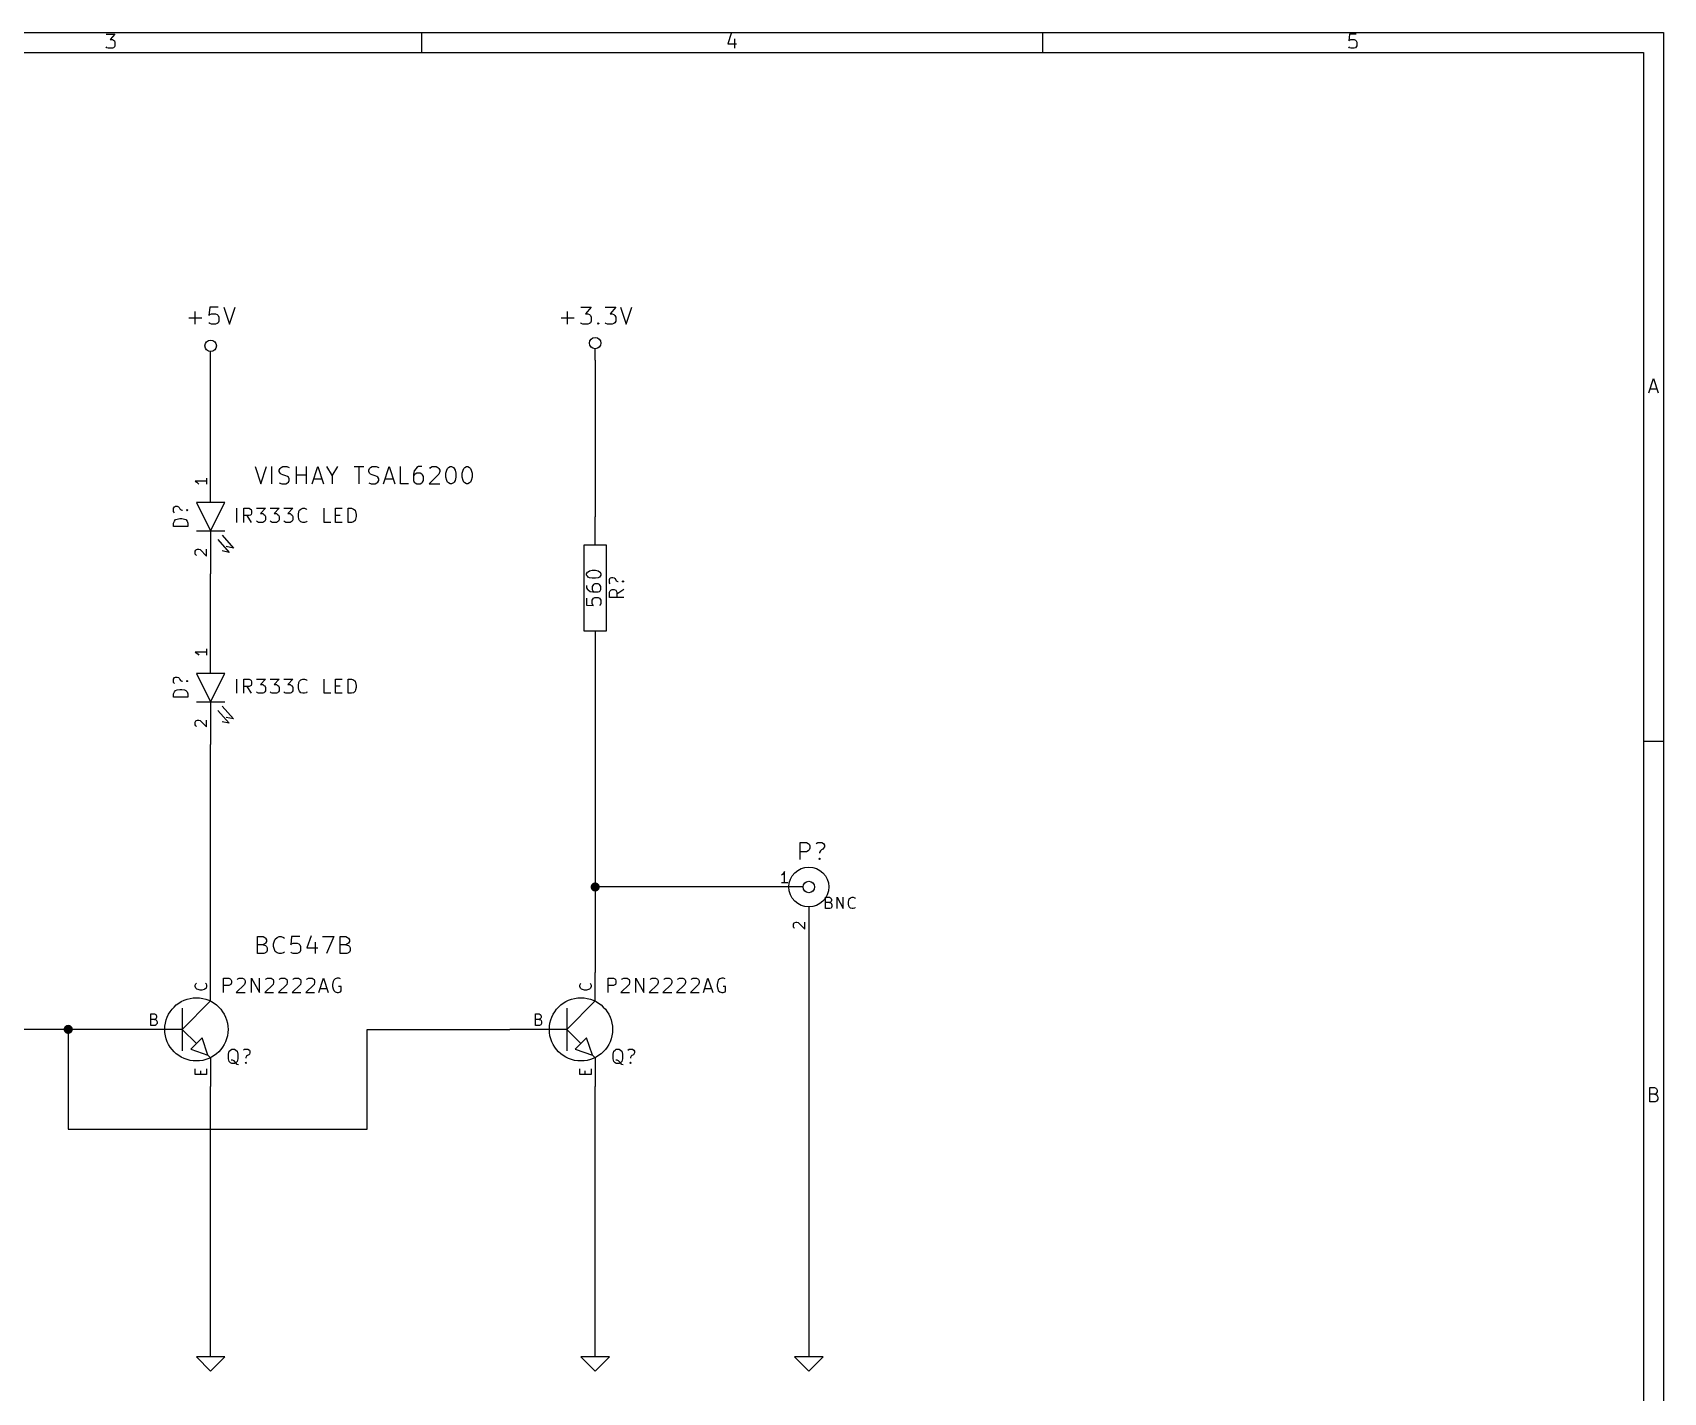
# Model space of a CAD drawing. Extents: x 4000 to 113000, y 4000 to 78670.
# Drawn here: x 55750 to 113000, y 30923 to 78670 of the extents above; entities that cross this region are included whole.
import ezdxf

# ---------------------------------------------------------------- set-up
doc = ezdxf.new("R2010")
doc.units = 0
for name, color, linetype in [('BLACK', 1, 'CONTINUOUS'), ('CYAN', 4, 'CONTINUOUS'), ('GREEN', 3, 'CONTINUOUS'), ('LIGHTBLUE', 10, 'CONTINUOUS'), ('RED', 5, 'CONTINUOUS')]:
    doc.layers.add(name, color=color, linetype=linetype)

msp = doc.modelspace()

# ---------------------------------------------------------------- linework, layer by layer
at = {"layer": 'BLACK'}
for p, q in [((4000, 78670), (113000, 78670)), ((58330, 78620), (58640, 78620)), ((58640, 78620), (58470, 78430)), ((69400, 78670), (69400, 77970)), ((80270, 78640), (80160, 78280)), ((80390, 78450), (80390, 78120)), ((91200, 78670), (91200, 77970)), ((101980, 78620), (101960, 78380)), ((102220, 78620), (101980, 78620)), ((113000, 78670), (113000, 4000)), ((4700, 77970), (112300, 77970)), ((58360, 78140), (58330, 78170)), ((58400, 78120), (58360, 78140)), ((58550, 78120), (58400, 78120)), ((58470, 78430), (58550, 78430)), ((58550, 78430), (58590, 78400)), ((58590, 78140), (58550, 78120)), ((58590, 78400), (58620, 78380)), ((58620, 78170), (58590, 78140)), ((58620, 78380), (58640, 78330)), ((58640, 78210), (58620, 78170)), ((58640, 78330), (58640, 78210)), ((80160, 78280), (80460, 78280)), ((101960, 78380), (101980, 78400)), ((101980, 78140), (101960, 78170)), ((101980, 78400), (102030, 78430)), ((102030, 78120), (101980, 78140)), ((102030, 78430), (102150, 78430)), ((102150, 78120), (102030, 78120)), ((102150, 78430), (102190, 78400)), ((102190, 78140), (102150, 78120)), ((102190, 78400), (102220, 78380)), ((102220, 78170), (102190, 78140)), ((102220, 78380), (102240, 78330)), ((102240, 78210), (102220, 78170)), ((102240, 78330), (102240, 78210)), ((112300, 77970), (112300, 4700)), ((112490, 66020), (112650, 66520)), ((112650, 66520), (112820, 66020)), ((112540, 66160), (112770, 66160)), ((113000, 53780), (112300, 53780)), ((112520, 41130), (112520, 41630)), ((112520, 41630), (112690, 41630)), ((112690, 41390), (112520, 41390)), ((112690, 41630), (112730, 41600)), ((112730, 41410), (112690, 41390)), ((112690, 41390), (112760, 41370)), ((112730, 41600), (112760, 41580)), ((112760, 41440), (112730, 41410)), ((112760, 41580), (112780, 41530)), ((112780, 41480), (112760, 41440)), ((112760, 41370), (112780, 41340)), ((112780, 41530), (112780, 41480)), ((112780, 41340), (112800, 41290)), ((112800, 41220), (112780, 41180)), ((112800, 41290), (112800, 41220)), ((112710, 41130), (112520, 41130)), ((112760, 41150), (112710, 41130)), ((112780, 41180), (112760, 41150))]:
    msp.add_line(p, q, dxfattribs=at)
at = {"layer": 'CYAN'}
for p, q in [((61460, 68430), (61460, 68880)), ((61970, 69030), (61940, 68740)), ((61940, 68740), (61970, 68770)), ((62260, 69030), (61970, 69030)), ((61970, 68770), (62030, 68800)), ((62030, 68800), (62170, 68800)), ((62170, 68800), (62230, 68770)), ((62230, 68770), (62260, 68740)), ((62260, 68740), (62290, 68680)), ((62460, 69030), (62660, 68430)), ((62660, 68430), (62860, 69030)), ((74530, 68430), (74530, 68880)), ((74990, 69030), (75360, 69030)), ((75360, 69030), (75160, 68800)), ((75160, 68800), (75240, 68800)), ((75240, 68800), (75300, 68770)), ((75300, 68770), (75330, 68740)), ((75330, 68740), (75360, 68680)), ((75850, 69030), (76220, 69030)), ((76220, 69030), (76020, 68800)), ((76020, 68800), (76100, 68800)), ((76100, 68800), (76160, 68770)), ((76160, 68770), (76190, 68740)), ((76190, 68740), (76220, 68680)), ((76390, 69030), (76590, 68430)), ((76590, 68430), (76790, 69030)), ((61230, 68660), (61690, 68660)), ((61970, 68460), (61940, 68480)), ((62030, 68430), (61970, 68460)), ((62170, 68430), (62030, 68430)), ((62230, 68460), (62170, 68430)), ((62260, 68480), (62230, 68460)), ((62290, 68540), (62260, 68480)), ((62290, 68680), (62290, 68540)), ((74300, 68660), (74760, 68660)), ((75010, 68460), (74990, 68480)), ((75070, 68430), (75010, 68460)), ((75240, 68430), (75070, 68430)), ((75300, 68460), (75240, 68430)), ((75330, 68480), (75300, 68460)), ((75360, 68540), (75330, 68480)), ((75360, 68680), (75360, 68540)), ((75580, 68460), (75610, 68480)), ((75610, 68430), (75580, 68460)), ((75610, 68480), (75640, 68460)), ((75610, 68480), (75610, 68430)), ((75640, 68460), (75610, 68430)), ((75870, 68460), (75850, 68480)), ((75930, 68430), (75870, 68460)), ((76100, 68430), (75930, 68430)), ((76160, 68460), (76100, 68430)), ((76190, 68480), (76160, 68460)), ((76220, 68540), (76190, 68480)), ((76220, 68680), (76220, 68540)), ((60700, 61970), (60730, 62020)), ((60700, 61850), (60700, 61970)), ((60730, 61810), (60700, 61850)), ((60730, 62020), (60770, 62040)), ((60770, 62040), (60820, 62040)), ((60820, 62040), (60870, 62020)), ((60870, 62020), (60890, 62000)), ((60890, 62000), (60920, 61950)), ((60920, 61950), (60940, 61920)), ((60940, 61920), (60990, 61900)), ((60990, 61900), (61010, 61900)), ((61150, 61900), (61180, 61920)), ((61180, 61880), (61150, 61900)), ((61150, 61900), (61200, 61900)), ((61180, 61920), (61200, 61900)), ((61200, 61900), (61180, 61880)), ((62920, 61470), (62920, 61970)), ((63160, 61470), (63160, 61970)), ((63160, 61970), (63350, 61970)), ((63350, 61970), (63400, 61940)), ((63400, 61940), (63420, 61920)), ((63420, 61920), (63440, 61870)), ((63440, 61870), (63440, 61800)), ((63610, 61970), (63920, 61970)), ((63920, 61970), (63750, 61780)), ((64090, 61970), (64400, 61970)), ((64400, 61970), (64230, 61780)), ((64570, 61970), (64880, 61970)), ((64880, 61970), (64710, 61780)), ((65080, 61750), (65100, 61850)), ((65100, 61850), (65120, 61900)), ((65120, 61900), (65170, 61940)), ((65170, 61940), (65240, 61970)), ((65240, 61970), (65290, 61970)), ((65290, 61970), (65360, 61940)), ((65360, 61940), (65380, 61920)), ((65980, 61470), (65980, 61970)), ((66380, 61470), (66380, 61970)), ((66380, 61970), (66620, 61970)), ((66830, 61470), (66830, 61970)), ((66830, 61970), (66950, 61970)), ((66950, 61970), (67020, 61940)), ((67020, 61940), (67070, 61900)), ((67070, 61900), (67090, 61850)), ((67090, 61850), (67110, 61750)), ((60700, 61450), (60730, 61520)), ((60700, 61330), (60700, 61450)), ((61200, 61330), (60700, 61330)), ((60730, 61520), (60770, 61570)), ((60770, 61570), (60820, 61590)), ((60820, 61590), (60920, 61610)), ((60920, 61610), (60990, 61610)), ((60990, 61610), (61080, 61590)), ((61080, 61590), (61130, 61570)), ((61130, 61570), (61180, 61520)), ((61180, 61520), (61200, 61450)), ((61200, 61450), (61200, 61330)), ((63350, 61710), (63160, 61710)), ((63440, 61470), (63280, 61710)), ((63400, 61730), (63350, 61710)), ((63420, 61750), (63400, 61730)), ((63440, 61800), (63420, 61750)), ((63640, 61490), (63610, 61520)), ((63680, 61470), (63640, 61490)), ((63830, 61470), (63680, 61470)), ((63750, 61780), (63830, 61780)), ((63830, 61780), (63870, 61750)), ((63870, 61490), (63830, 61470)), ((63870, 61750), (63900, 61730)), ((63900, 61520), (63870, 61490)), ((63900, 61730), (63920, 61680)), ((63920, 61560), (63900, 61520)), ((63920, 61680), (63920, 61560)), ((64120, 61490), (64090, 61520)), ((64160, 61470), (64120, 61490)), ((64310, 61470), (64160, 61470)), ((64230, 61780), (64310, 61780)), ((64310, 61780), (64350, 61750)), ((64350, 61490), (64310, 61470)), ((64350, 61750), (64380, 61730)), ((64380, 61520), (64350, 61490)), ((64380, 61730), (64400, 61680)), ((64400, 61560), (64380, 61520)), ((64400, 61680), (64400, 61560)), ((64600, 61490), (64570, 61520)), ((64640, 61470), (64600, 61490)), ((64790, 61470), (64640, 61470)), ((64710, 61780), (64790, 61780)), ((64790, 61780), (64830, 61750)), ((64830, 61490), (64790, 61470)), ((64830, 61750), (64860, 61730)), ((64860, 61520), (64830, 61490)), ((64860, 61730), (64880, 61680)), ((64880, 61560), (64860, 61520)), ((64880, 61680), (64880, 61560)), ((65080, 61680), (65080, 61750)), ((65100, 61590), (65080, 61680)), ((65120, 61540), (65100, 61590)), ((65170, 61490), (65120, 61540)), ((65240, 61470), (65170, 61490)), ((65290, 61470), (65240, 61470)), ((65360, 61490), (65290, 61470)), ((65380, 61520), (65360, 61490)), ((66220, 61470), (65980, 61470)), ((66380, 61730), (66550, 61730)), ((66620, 61470), (66380, 61470)), ((66950, 61470), (66830, 61470)), ((67020, 61490), (66950, 61470)), ((67070, 61540), (67020, 61490)), ((67090, 61590), (67070, 61540)), ((67110, 61680), (67090, 61590)), ((67110, 61750), (67110, 61680)), ((75200, 59670), (75230, 59720)), ((75200, 59620), (75200, 59670)), ((75230, 59580), (75200, 59620)), ((75230, 59720), (75250, 59740)), ((75250, 59550), (75230, 59580)), ((75250, 59740), (75300, 59770)), ((75300, 59530), (75250, 59550)), ((75300, 59770), (75390, 59790)), ((75390, 59790), (75510, 59790)), ((75510, 59790), (75610, 59770)), ((75610, 59770), (75650, 59740)), ((75650, 59550), (75610, 59530)), ((75650, 59740), (75680, 59720)), ((75680, 59580), (75650, 59550)), ((75680, 59720), (75700, 59670)), ((75700, 59620), (75680, 59580)), ((75700, 59670), (75700, 59620)), ((76030, 59520), (76070, 59540)), ((76070, 59540), (76120, 59540)), ((76120, 59540), (76170, 59520)), ((75200, 59260), (75200, 59170)), ((75200, 59170), (75230, 59120)), ((75230, 59120), (75250, 59100)), ((75250, 59100), (75320, 59050)), ((75390, 59510), (75300, 59530)), ((75320, 59050), (75420, 59030)), ((75510, 59510), (75390, 59510)), ((75420, 59260), (75390, 59220)), ((75390, 59220), (75390, 59120)), ((75390, 59120), (75420, 59070)), ((75440, 59290), (75420, 59260)), ((75420, 59070), (75440, 59050)), ((75420, 59030), (75610, 59030)), ((75490, 59310), (75440, 59290)), ((75440, 59050), (75490, 59030)), ((75610, 59310), (75490, 59310)), ((75610, 59530), (75510, 59510)), ((75650, 59290), (75610, 59310)), ((75610, 59030), (75650, 59050)), ((75680, 59260), (75650, 59290)), ((75650, 59050), (75680, 59070)), ((75700, 59220), (75680, 59260)), ((75680, 59070), (75700, 59120)), ((75700, 59120), (75700, 59220)), ((76000, 59470), (76030, 59520)), ((76000, 59350), (76000, 59470)), ((76030, 59310), (76000, 59350)), ((76000, 59020), (76030, 59070)), ((76000, 58830), (76000, 59020)), ((76030, 59070), (76050, 59090)), ((76050, 59090), (76100, 59110)), ((76100, 59110), (76170, 59110)), ((76170, 59520), (76190, 59500)), ((76170, 59110), (76220, 59090)), ((76190, 59500), (76220, 59450)), ((76220, 59450), (76240, 59420)), ((76220, 59090), (76240, 59070)), ((76240, 59420), (76290, 59400)), ((76240, 59070), (76260, 59020)), ((76500, 59110), (76260, 58950)), ((76260, 59020), (76260, 58830)), ((76290, 59400), (76310, 59400)), ((76450, 59400), (76480, 59420)), ((76480, 59380), (76450, 59400)), ((76450, 59400), (76500, 59400)), ((76480, 59420), (76500, 59400)), ((76500, 59400), (76480, 59380)), ((75200, 58810), (75200, 58570)), ((75200, 58570), (75440, 58550)), ((75390, 58740), (75420, 58780)), ((75390, 58620), (75390, 58740)), ((75420, 58570), (75390, 58620)), ((75420, 58780), (75440, 58810)), ((75440, 58550), (75420, 58570)), ((75440, 58810), (75490, 58830)), ((75490, 58830), (75610, 58830)), ((75610, 58830), (75650, 58810)), ((75650, 58810), (75680, 58780)), ((75680, 58570), (75650, 58550)), ((75680, 58780), (75700, 58740)), ((75700, 58620), (75680, 58570)), ((75700, 58740), (75700, 58620)), ((76500, 58830), (76000, 58830)), ((60700, 55970), (60730, 56020)), ((60700, 55850), (60700, 55970)), ((60730, 55810), (60700, 55850)), ((60730, 56020), (60770, 56040)), ((60730, 55520), (60770, 55570)), ((60770, 56040), (60820, 56040)), ((60770, 55570), (60820, 55590)), ((60820, 56040), (60870, 56020)), ((60820, 55590), (60920, 55610)), ((60870, 56020), (60890, 56000)), ((60890, 56000), (60920, 55950)), ((60920, 55950), (60940, 55920)), ((60920, 55610), (60990, 55610)), ((60940, 55920), (60990, 55900)), ((60990, 55900), (61010, 55900)), ((60990, 55610), (61080, 55590)), ((61080, 55590), (61130, 55570)), ((61130, 55570), (61180, 55520)), ((61150, 55900), (61180, 55920)), ((61180, 55880), (61150, 55900)), ((61150, 55900), (61200, 55900)), ((61180, 55920), (61200, 55900)), ((61200, 55900), (61180, 55880)), ((62920, 55470), (62920, 55970)), ((63160, 55470), (63160, 55970)), ((63160, 55970), (63350, 55970)), ((63350, 55710), (63160, 55710)), ((63440, 55470), (63280, 55710)), ((63350, 55970), (63400, 55940)), ((63400, 55730), (63350, 55710)), ((63400, 55940), (63420, 55920)), ((63420, 55750), (63400, 55730)), ((63420, 55920), (63440, 55870)), ((63440, 55800), (63420, 55750)), ((63440, 55870), (63440, 55800)), ((63610, 55970), (63920, 55970)), ((63920, 55970), (63750, 55780)), ((63750, 55780), (63830, 55780)), ((63830, 55780), (63870, 55750)), ((63870, 55750), (63900, 55730)), ((63900, 55730), (63920, 55680)), ((63920, 55560), (63900, 55520)), ((63920, 55680), (63920, 55560)), ((64090, 55970), (64400, 55970)), ((64400, 55970), (64230, 55780)), ((64230, 55780), (64310, 55780)), ((64310, 55780), (64350, 55750)), ((64350, 55750), (64380, 55730)), ((64380, 55730), (64400, 55680)), ((64400, 55560), (64380, 55520)), ((64400, 55680), (64400, 55560)), ((64570, 55970), (64880, 55970)), ((64880, 55970), (64710, 55780)), ((64710, 55780), (64790, 55780)), ((64790, 55780), (64830, 55750)), ((64830, 55750), (64860, 55730)), ((64860, 55730), (64880, 55680)), ((64880, 55560), (64860, 55520)), ((64880, 55680), (64880, 55560)), ((65080, 55750), (65100, 55850)), ((65080, 55680), (65080, 55750)), ((65100, 55590), (65080, 55680)), ((65100, 55850), (65120, 55900)), ((65120, 55540), (65100, 55590)), ((65120, 55900), (65170, 55940)), ((65170, 55490), (65120, 55540)), ((65170, 55940), (65240, 55970)), ((65240, 55970), (65290, 55970)), ((65290, 55970), (65360, 55940)), ((65360, 55940), (65380, 55920)), ((65980, 55470), (65980, 55970)), ((66380, 55470), (66380, 55970)), ((66380, 55970), (66620, 55970)), ((66380, 55730), (66550, 55730)), ((66830, 55470), (66830, 55970)), ((66830, 55970), (66950, 55970)), ((66950, 55970), (67020, 55940)), ((67020, 55940), (67070, 55900)), ((67070, 55540), (67020, 55490)), ((67070, 55900), (67090, 55850)), ((67090, 55590), (67070, 55540)), ((67090, 55850), (67110, 55750)), ((67110, 55680), (67090, 55590)), ((67110, 55750), (67110, 55680)), ((60700, 55450), (60730, 55520)), ((60700, 55330), (60700, 55450)), ((61200, 55330), (60700, 55330)), ((61180, 55520), (61200, 55450)), ((61200, 55450), (61200, 55330)), ((63640, 55490), (63610, 55520)), ((63680, 55470), (63640, 55490)), ((63830, 55470), (63680, 55470)), ((63870, 55490), (63830, 55470)), ((63900, 55520), (63870, 55490)), ((64120, 55490), (64090, 55520)), ((64160, 55470), (64120, 55490)), ((64310, 55470), (64160, 55470)), ((64350, 55490), (64310, 55470)), ((64380, 55520), (64350, 55490)), ((64600, 55490), (64570, 55520)), ((64640, 55470), (64600, 55490)), ((64790, 55470), (64640, 55470)), ((64830, 55490), (64790, 55470)), ((64860, 55520), (64830, 55490)), ((65240, 55470), (65170, 55490)), ((65290, 55470), (65240, 55470)), ((65360, 55490), (65290, 55470)), ((65380, 55520), (65360, 55490)), ((66220, 55470), (65980, 55470)), ((66620, 55470), (66380, 55470)), ((66950, 55470), (66830, 55470)), ((67020, 55490), (66950, 55470)), ((82690, 49630), (82690, 50230)), ((82690, 50230), (82920, 50230)), ((82920, 49910), (82690, 49910)), ((82920, 50230), (82980, 50200)), ((82980, 49940), (82920, 49910)), ((82980, 50200), (83010, 50170)), ((83010, 49970), (82980, 49940)), ((83010, 50170), (83040, 50110)), ((83040, 50030), (83010, 49970)), ((83040, 50110), (83040, 50030)), ((83260, 50200), (83320, 50230)), ((83320, 50230), (83460, 50230)), ((83410, 49940), (83380, 49880)), ((83380, 49880), (83380, 49860)), ((83440, 49970), (83410, 49940)), ((83490, 50000), (83440, 49970)), ((83460, 50230), (83520, 50200)), ((83520, 50030), (83490, 50000)), ((83520, 50200), (83550, 50140)), ((83550, 50080), (83520, 50030)), ((83550, 50140), (83550, 50080)), ((83350, 49660), (83380, 49680)), ((83380, 49630), (83350, 49660)), ((83380, 49680), (83410, 49660)), ((83380, 49680), (83380, 49630)), ((83410, 49660), (83380, 49630)), ((83590, 47910), (83590, 48310)), ((83590, 48310), (83720, 48310)), ((83720, 48120), (83590, 48120)), ((83720, 48310), (83760, 48290)), ((83760, 48140), (83720, 48120)), ((83720, 48120), (83780, 48100)), ((83760, 48290), (83780, 48270)), ((83780, 48160), (83760, 48140)), ((83780, 48270), (83790, 48230)), ((83790, 48190), (83780, 48160)), ((83780, 48100), (83790, 48080)), ((83790, 48230), (83790, 48190)), ((83990, 47910), (83990, 48310)), ((83990, 48310), (84210, 47910)), ((84210, 47910), (84210, 48310)), ((84390, 48140), (84410, 48210)), ((84390, 48080), (84390, 48140)), ((84410, 48210), (84420, 48250)), ((84420, 48250), (84460, 48290)), ((84460, 48290), (84520, 48310)), ((84520, 48310), (84560, 48310)), ((84560, 48310), (84610, 48290)), ((84610, 48290), (84630, 48270)), ((83740, 47910), (83590, 47910)), ((83780, 47930), (83740, 47910)), ((83790, 47950), (83780, 47930)), ((83790, 48080), (83810, 48040)), ((83810, 47980), (83790, 47950)), ((83810, 48040), (83810, 47980)), ((84410, 48000), (84390, 48080)), ((84420, 47970), (84410, 48000)), ((84460, 47930), (84420, 47970)), ((84520, 47910), (84460, 47930)), ((84560, 47910), (84520, 47910)), ((84610, 47930), (84560, 47910)), ((84630, 47950), (84610, 47930)), ((62450, 44970), (62450, 45470)), ((62450, 45470), (62640, 45470)), ((62640, 45470), (62690, 45440)), ((62690, 45230), (62640, 45210)), ((62690, 45440), (62710, 45420)), ((62710, 45250), (62690, 45230)), ((62710, 45420), (62730, 45370)), ((62730, 45300), (62710, 45250)), ((62730, 45370), (62730, 45300)), ((63190, 45250), (62900, 44970)), ((62930, 45420), (62950, 45440)), ((62950, 45440), (63000, 45470)), ((63000, 45470), (63120, 45470)), ((63120, 45470), (63160, 45440)), ((63160, 45440), (63190, 45420)), ((63190, 45420), (63210, 45370)), ((63210, 45320), (63190, 45250)), ((63210, 45370), (63210, 45320)), ((63430, 44970), (63430, 45470)), ((63430, 45470), (63710, 44970)), ((63710, 44970), (63710, 45470)), ((64190, 45250), (63900, 44970)), ((63930, 45420), (63950, 45440)), ((63950, 45440), (64000, 45470)), ((64000, 45470), (64120, 45470)), ((64120, 45470), (64160, 45440)), ((64160, 45440), (64190, 45420)), ((64190, 45420), (64210, 45370)), ((64210, 45320), (64190, 45250)), ((64210, 45370), (64210, 45320)), ((64670, 45250), (64380, 44970)), ((64410, 45420), (64430, 45440)), ((64430, 45440), (64480, 45470)), ((64480, 45470), (64600, 45470)), ((64600, 45470), (64640, 45440)), ((64640, 45440), (64670, 45420)), ((64670, 45420), (64690, 45370)), ((64690, 45320), (64670, 45250)), ((64690, 45370), (64690, 45320)), ((65150, 45250), (64860, 44970)), ((64890, 45420), (64910, 45440)), ((64910, 45440), (64960, 45470)), ((64960, 45470), (65080, 45470)), ((65080, 45470), (65120, 45440)), ((65120, 45440), (65150, 45420)), ((65150, 45420), (65170, 45370)), ((65170, 45320), (65150, 45250)), ((65170, 45370), (65170, 45320)), ((65630, 45250), (65340, 44970)), ((65370, 45420), (65390, 45440)), ((65390, 45440), (65440, 45470)), ((65440, 45470), (65560, 45470)), ((65560, 45470), (65600, 45440)), ((65600, 45440), (65630, 45420)), ((65630, 45420), (65650, 45370)), ((65650, 45320), (65630, 45250)), ((65650, 45370), (65650, 45320)), ((65800, 44970), (65960, 45470)), ((65960, 45470), (66130, 44970)), ((66300, 45350), (66280, 45250)), ((66280, 45250), (66280, 45180)), ((66320, 45400), (66300, 45350)), ((66370, 45440), (66320, 45400)), ((66440, 45470), (66370, 45440)), ((66510, 45470), (66440, 45470)), ((66560, 45440), (66510, 45470)), ((75950, 44970), (75950, 45470)), ((75950, 45470), (76140, 45470)), ((76140, 45470), (76190, 45440)), ((76190, 45230), (76140, 45210)), ((76190, 45440), (76210, 45420)), ((76210, 45250), (76190, 45230)), ((76210, 45420), (76230, 45370)), ((76230, 45300), (76210, 45250)), ((76230, 45370), (76230, 45300)), ((76690, 45250), (76400, 44970)), ((76430, 45420), (76450, 45440)), ((76450, 45440), (76500, 45470)), ((76500, 45470), (76620, 45470)), ((76620, 45470), (76660, 45440)), ((76660, 45440), (76690, 45420)), ((76690, 45420), (76710, 45370)), ((76710, 45320), (76690, 45250)), ((76710, 45370), (76710, 45320)), ((76930, 44970), (76930, 45470)), ((76930, 45470), (77210, 44970)), ((77210, 44970), (77210, 45470)), ((77690, 45250), (77400, 44970)), ((77430, 45420), (77450, 45440)), ((77450, 45440), (77500, 45470)), ((77500, 45470), (77620, 45470)), ((77620, 45470), (77660, 45440)), ((77660, 45440), (77690, 45420)), ((77690, 45420), (77710, 45370)), ((77710, 45320), (77690, 45250)), ((77710, 45370), (77710, 45320)), ((78170, 45250), (77880, 44970)), ((77910, 45420), (77930, 45440)), ((77930, 45440), (77980, 45470)), ((77980, 45470), (78100, 45470)), ((78100, 45470), (78140, 45440)), ((78140, 45440), (78170, 45420)), ((78170, 45420), (78190, 45370)), ((78190, 45320), (78170, 45250)), ((78190, 45370), (78190, 45320)), ((78650, 45250), (78360, 44970)), ((78390, 45420), (78410, 45440)), ((78410, 45440), (78460, 45470)), ((78460, 45470), (78580, 45470)), ((78580, 45470), (78620, 45440)), ((78620, 45440), (78650, 45420)), ((78650, 45420), (78670, 45370)), ((78670, 45320), (78650, 45250)), ((78670, 45370), (78670, 45320)), ((79130, 45250), (78840, 44970)), ((78870, 45420), (78890, 45440)), ((78890, 45440), (78940, 45470)), ((78940, 45470), (79060, 45470)), ((79060, 45470), (79100, 45440)), ((79100, 45440), (79130, 45420)), ((79130, 45420), (79150, 45370)), ((79150, 45320), (79130, 45250)), ((79150, 45370), (79150, 45320)), ((79300, 44970), (79460, 45470)), ((79460, 45470), (79630, 44970)), ((79800, 45350), (79780, 45250)), ((79780, 45250), (79780, 45180)), ((79820, 45400), (79800, 45350)), ((79870, 45440), (79820, 45400)), ((79940, 45470), (79870, 45440)), ((80010, 45470), (79940, 45470)), ((80060, 45440), (80010, 45470)), ((62640, 45210), (62450, 45210)), ((62900, 44970), (63210, 44970)), ((63900, 44970), (64210, 44970)), ((64380, 44970), (64690, 44970)), ((64860, 44970), (65170, 44970)), ((65340, 44970), (65650, 44970)), ((65850, 45110), (66080, 45110)), ((66280, 45180), (66300, 45090)), ((66300, 45090), (66320, 45040)), ((66320, 45040), (66370, 44990)), ((66370, 44990), (66440, 44970)), ((66440, 44970), (66490, 44970)), ((66580, 45180), (66490, 45180)), ((66490, 44970), (66560, 44990)), ((66560, 44990), (66580, 45020)), ((66580, 45020), (66580, 45180)), ((76140, 45210), (75950, 45210)), ((76400, 44970), (76710, 44970)), ((77400, 44970), (77710, 44970)), ((77880, 44970), (78190, 44970)), ((78360, 44970), (78670, 44970)), ((78840, 44970), (79150, 44970)), ((79350, 45110), (79580, 45110)), ((79780, 45180), (79800, 45090)), ((79800, 45090), (79820, 45040)), ((79820, 45040), (79870, 44990)), ((79870, 44990), (79940, 44970)), ((79940, 44970), (79990, 44970)), ((80080, 45180), (79990, 45180)), ((79990, 44970), (80060, 44990)), ((80060, 44990), (80080, 45020)), ((80080, 45020), (80080, 45180)), ((62650, 42900), (62700, 42940)), ((62700, 42940), (62740, 42970)), ((62740, 42970), (62840, 42970)), ((62840, 42970), (62890, 42940)), ((62890, 42940), (62930, 42900)), ((63150, 42940), (63190, 42970)), ((63190, 42970), (63310, 42970)), ((63310, 42970), (63360, 42940)), ((63360, 42940), (63380, 42900)), ((76150, 42900), (76200, 42940)), ((76200, 42940), (76240, 42970)), ((76240, 42970), (76340, 42970)), ((76340, 42970), (76390, 42940)), ((76390, 42940), (76430, 42900)), ((76650, 42940), (76690, 42970)), ((76690, 42970), (76810, 42970)), ((76810, 42970), (76860, 42940)), ((76860, 42940), (76880, 42900)), ((62630, 42800), (62650, 42900)), ((62630, 42630), (62630, 42800)), ((62650, 42540), (62630, 42630)), ((62700, 42490), (62650, 42540)), ((62740, 42470), (62700, 42490)), ((62770, 42590), (62720, 42590)), ((62840, 42470), (62740, 42470)), ((62820, 42560), (62770, 42590)), ((62890, 42490), (62820, 42560)), ((62890, 42490), (62840, 42470)), ((62930, 42540), (62890, 42490)), ((62930, 42440), (62890, 42490)), ((62930, 42900), (62960, 42800)), ((62960, 42630), (62930, 42540)), ((62980, 42420), (62930, 42440)), ((62960, 42800), (62960, 42630)), ((63220, 42490), (63240, 42520)), ((63240, 42470), (63220, 42490)), ((63260, 42730), (63240, 42680)), ((63240, 42680), (63240, 42660)), ((63240, 42520), (63260, 42490)), ((63240, 42520), (63240, 42470)), ((63260, 42490), (63240, 42470)), ((63290, 42750), (63260, 42730)), ((63340, 42780), (63290, 42750)), ((63360, 42800), (63340, 42780)), ((63380, 42850), (63360, 42800)), ((63380, 42900), (63380, 42850)), ((76130, 42800), (76150, 42900)), ((76130, 42630), (76130, 42800)), ((76150, 42540), (76130, 42630)), ((76200, 42490), (76150, 42540)), ((76240, 42470), (76200, 42490)), ((76270, 42590), (76220, 42590)), ((76340, 42470), (76240, 42470)), ((76320, 42560), (76270, 42590)), ((76390, 42490), (76320, 42560)), ((76390, 42490), (76340, 42470)), ((76430, 42540), (76390, 42490)), ((76430, 42440), (76390, 42490)), ((76430, 42900), (76460, 42800)), ((76460, 42630), (76430, 42540)), ((76480, 42420), (76430, 42440)), ((76460, 42800), (76460, 42630)), ((76720, 42490), (76740, 42520)), ((76740, 42470), (76720, 42490)), ((76760, 42730), (76740, 42680)), ((76740, 42680), (76740, 42660)), ((76740, 42520), (76760, 42490)), ((76740, 42520), (76740, 42470)), ((76760, 42490), (76740, 42470)), ((76790, 42750), (76760, 42730)), ((76840, 42780), (76790, 42750)), ((76860, 42800), (76840, 42780)), ((76880, 42850), (76860, 42800)), ((76880, 42900), (76880, 42850))]:
    msp.add_line(p, q, dxfattribs=at)
at = {"layer": 'GREEN'}
for p, q in [((62000, 63670), (62000, 67170)), ((75500, 67170), (75500, 61670)), ((62000, 57670), (62000, 59670)), ((75500, 56670), (75500, 45670)), ((62000, 45670), (62000, 53670)), ((81500, 48670), (75500, 48670)), ((83000, 46670), (83000, 32170)), ((59000, 43670), (15000, 43670)), ((57000, 43670), (57000, 40170)), ((67500, 40170), (67500, 43670)), ((67500, 43670), (72500, 43670)), ((62000, 32170), (62000, 41670)), ((75500, 32170), (75500, 41670)), ((57000, 40170), (67500, 40170))]:
    msp.add_line(p, q, dxfattribs=at)
at = {"layer": 'GREEN', "const_width": 160}
for points in [[(75420, 48670, 1), (75580, 48670, 1)], [(56920, 43670, 1), (57080, 43670, 1)]]:
    msp.add_lwpolyline(points, format="xyb", close=True, dxfattribs=at)
at = {"layer": 'LIGHTBLUE'}
for p, q in [((63560, 63430), (63760, 62830)), ((63760, 62830), (63960, 63430)), ((64150, 62830), (64150, 63430)), ((64410, 63310), (64440, 63370)), ((64410, 63260), (64410, 63310)), ((64440, 63200), (64410, 63260)), ((64440, 63370), (64470, 63400)), ((64470, 63170), (64440, 63200)), ((64470, 63400), (64530, 63430)), ((64530, 63140), (64470, 63170)), ((64530, 63430), (64670, 63430)), ((64640, 63110), (64530, 63140)), ((64700, 63080), (64640, 63110)), ((64670, 63430), (64760, 63400)), ((64730, 63060), (64700, 63080)), ((64760, 63000), (64730, 63060)), ((64760, 62940), (64760, 63000)), ((65010, 62830), (65010, 63430)), ((65010, 63140), (65360, 63140)), ((65360, 62830), (65360, 63430)), ((65560, 62830), (65760, 63430)), ((65610, 63000), (65900, 63000)), ((65760, 63430), (65960, 62830)), ((66070, 63430), (66270, 63110)), ((66270, 63110), (66470, 63430)), ((66270, 63110), (66270, 62830)), ((67040, 63430), (67380, 63430)), ((67210, 62830), (67210, 63430)), ((67550, 63310), (67580, 63370)), ((67550, 63260), (67550, 63310)), ((67580, 63200), (67550, 63260)), ((67580, 63370), (67610, 63400)), ((67610, 63170), (67580, 63200)), ((67610, 63400), (67670, 63430)), ((67670, 63140), (67610, 63170)), ((67670, 63430), (67810, 63430)), ((67780, 63110), (67670, 63140)), ((67840, 63080), (67780, 63110)), ((67810, 63430), (67900, 63400)), ((67870, 63060), (67840, 63080)), ((67900, 63000), (67870, 63060)), ((67900, 62940), (67900, 63000)), ((68070, 62830), (68270, 63430)), ((68120, 63000), (68410, 63000)), ((68270, 63430), (68470, 62830)), ((68660, 62830), (68660, 63430)), ((69150, 63280), (69120, 63170)), ((69120, 63170), (69120, 62940)), ((69150, 63140), (69120, 63080)), ((69210, 63370), (69150, 63280)), ((69180, 63170), (69150, 63140)), ((69240, 63200), (69180, 63170)), ((69240, 63400), (69210, 63370)), ((69300, 63430), (69240, 63400)), ((69350, 63200), (69240, 63200)), ((69410, 63430), (69300, 63430)), ((69410, 63170), (69350, 63200)), ((69440, 63140), (69410, 63170)), ((69470, 63080), (69440, 63140)), ((69470, 62940), (69470, 63080)), ((70010, 63170), (69670, 62830)), ((69690, 63370), (69720, 63400)), ((69720, 63400), (69780, 63430)), ((69780, 63430), (69920, 63430)), ((69920, 63430), (69980, 63400)), ((69980, 63400), (70010, 63370)), ((70010, 63370), (70040, 63310)), ((70040, 63260), (70010, 63170)), ((70040, 63310), (70040, 63260)), ((70260, 63200), (70290, 63310)), ((70260, 63060), (70260, 63200)), ((70290, 62940), (70260, 63060)), ((70290, 63310), (70320, 63370)), ((70320, 63370), (70350, 63400)), ((70350, 63400), (70410, 63430)), ((70410, 63430), (70460, 63430)), ((70460, 63430), (70520, 63400)), ((70520, 63400), (70550, 63370)), ((70550, 63370), (70580, 63310)), ((70580, 63310), (70610, 63200)), ((70610, 63060), (70580, 62940)), ((70610, 63200), (70610, 63060)), ((70830, 63200), (70860, 63310)), ((70830, 63060), (70830, 63200)), ((70860, 62940), (70830, 63060)), ((70860, 63310), (70890, 63370)), ((70890, 63370), (70920, 63400)), ((70920, 63400), (70980, 63430)), ((70980, 63430), (71030, 63430)), ((71030, 63430), (71090, 63400)), ((71090, 63400), (71120, 63370)), ((71120, 63370), (71150, 63310)), ((71150, 63310), (71180, 63200)), ((71180, 63060), (71150, 62940)), ((71180, 63200), (71180, 63060)), ((64410, 62860), (64500, 62830)), ((64500, 62830), (64640, 62830)), ((64640, 62830), (64700, 62860)), ((64700, 62860), (64730, 62880)), ((64730, 62880), (64760, 62940)), ((67550, 62860), (67640, 62830)), ((67640, 62830), (67780, 62830)), ((67780, 62830), (67840, 62860)), ((67840, 62860), (67870, 62880)), ((67870, 62880), (67900, 62940)), ((68950, 62830), (68660, 62830)), ((69120, 62940), (69150, 62880)), ((69150, 62880), (69180, 62860)), ((69180, 62860), (69240, 62830)), ((69240, 62830), (69350, 62830)), ((69350, 62830), (69410, 62860)), ((69410, 62860), (69440, 62880)), ((69440, 62880), (69470, 62940)), ((69670, 62830), (70040, 62830)), ((70320, 62880), (70290, 62940)), ((70350, 62860), (70320, 62880)), ((70410, 62830), (70350, 62860)), ((70460, 62830), (70410, 62830)), ((70520, 62860), (70460, 62830)), ((70550, 62880), (70520, 62860)), ((70580, 62940), (70550, 62880)), ((70890, 62880), (70860, 62940)), ((70920, 62860), (70890, 62880)), ((70980, 62830), (70920, 62860)), ((71030, 62830), (70980, 62830)), ((71090, 62860), (71030, 62830)), ((71120, 62880), (71090, 62860)), ((71150, 62940), (71120, 62880)), ((65530, 46960), (65380, 46530)), ((63640, 46330), (63640, 46930)), ((63640, 46930), (63840, 46930)), ((63840, 46640), (63640, 46640)), ((63840, 46930), (63900, 46900)), ((63900, 46670), (63840, 46640)), ((63840, 46640), (63930, 46610)), ((63900, 46900), (63930, 46870)), ((63930, 46700), (63900, 46670)), ((63930, 46870), (63960, 46810)), ((63960, 46760), (63930, 46700)), ((63930, 46610), (63960, 46580)), ((63960, 46380), (63930, 46360)), ((63960, 46810), (63960, 46760)), ((63960, 46580), (63990, 46530)), ((63990, 46440), (63960, 46380)), ((63990, 46530), (63990, 46440)), ((64210, 46670), (64240, 46780)), ((64210, 46580), (64210, 46670)), ((64240, 46470), (64210, 46580)), ((64240, 46780), (64270, 46840)), ((64270, 46410), (64240, 46470)), ((64270, 46840), (64330, 46900)), ((64330, 46360), (64270, 46410)), ((64330, 46900), (64410, 46930)), ((64410, 46930), (64470, 46930)), ((64470, 46930), (64560, 46900)), ((64560, 46900), (64590, 46870)), ((64590, 46380), (64560, 46360)), ((64840, 46930), (64810, 46640)), ((64810, 46640), (64840, 46670)), ((64840, 46360), (64810, 46380)), ((65130, 46930), (64840, 46930)), ((64840, 46670), (64900, 46700)), ((64900, 46700), (65040, 46700)), ((65040, 46700), (65100, 46670)), ((65100, 46670), (65130, 46640)), ((65130, 46380), (65100, 46360)), ((65130, 46640), (65160, 46580)), ((65160, 46440), (65130, 46380)), ((65160, 46580), (65160, 46440)), ((65380, 46530), (65760, 46530)), ((65670, 46730), (65670, 46330)), ((65930, 46930), (66330, 46930)), ((66330, 46930), (66070, 46330)), ((66550, 46330), (66550, 46930)), ((66550, 46930), (66750, 46930)), ((66750, 46640), (66550, 46640)), ((66750, 46930), (66810, 46900)), ((66810, 46670), (66750, 46640)), ((66750, 46640), (66840, 46610)), ((66810, 46900), (66840, 46870)), ((66840, 46700), (66810, 46670)), ((66840, 46870), (66870, 46810)), ((66870, 46760), (66840, 46700)), ((66840, 46610), (66870, 46580)), ((66870, 46380), (66840, 46360)), ((66870, 46810), (66870, 46760)), ((66870, 46580), (66900, 46530)), ((66900, 46440), (66870, 46380)), ((66900, 46530), (66900, 46440)), ((63870, 46330), (63640, 46330)), ((63930, 46360), (63870, 46330)), ((64410, 46330), (64330, 46360)), ((64470, 46330), (64410, 46330)), ((64560, 46360), (64470, 46330)), ((64900, 46330), (64840, 46360)), ((65040, 46330), (64900, 46330)), ((65100, 46360), (65040, 46330)), ((66780, 46330), (66550, 46330)), ((66840, 46360), (66780, 46330))]:
    msp.add_line(p, q, dxfattribs=at)
at = {"layer": 'RED'}
for p, q in [((75500, 67170), (75500, 67570)), ((62000, 67170), (62000, 67470)), ((62000, 62170), (62000, 63670)), ((61860, 63030), (61860, 62810)), ((61860, 62920), (61460, 62920)), ((61460, 62920), (61520, 62880)), ((61520, 62880), (61560, 62840)), ((61560, 62840), (61580, 62810)), ((61500, 62170), (62000, 61170)), ((62500, 62170), (61500, 62170)), ((62000, 61170), (62500, 62170)), ((75500, 60670), (75500, 61670)), ((61500, 61170), (62500, 61170)), ((62000, 61170), (62000, 59670)), ((62250, 60870), (62650, 60420)), ((62400, 61020), (62800, 60570)), ((61460, 60460), (61480, 60500)), ((61460, 60360), (61460, 60460)), ((61480, 60330), (61460, 60360)), ((61480, 60500), (61500, 60520)), ((61500, 60310), (61480, 60330)), ((61500, 60520), (61540, 60530)), ((61540, 60530), (61580, 60530)), ((61580, 60530), (61630, 60520)), ((61630, 60520), (61860, 60290)), ((61860, 60290), (61860, 60530)), ((62650, 60420), (62400, 60470)), ((62800, 60570), (62550, 60620)), ((75100, 60670), (75100, 57670)), ((75900, 60670), (75100, 60670)), ((75900, 57670), (75900, 60670)), ((62000, 56170), (62000, 57670)), ((75100, 57670), (75900, 57670)), ((75500, 57670), (75500, 56670)), ((61860, 56920), (61460, 56920)), ((61460, 56920), (61520, 56880)), ((61520, 56880), (61560, 56840)), ((61560, 56840), (61580, 56810)), ((61860, 57030), (61860, 56810)), ((61500, 56170), (62000, 55170)), ((62500, 56170), (61500, 56170)), ((62000, 55170), (62500, 56170)), ((61500, 55170), (62500, 55170)), ((62000, 55170), (62000, 53670)), ((62400, 55020), (62800, 54570)), ((61460, 54460), (61480, 54500)), ((61460, 54360), (61460, 54460)), ((61480, 54500), (61500, 54520)), ((61500, 54520), (61540, 54530)), ((61540, 54530), (61580, 54530)), ((61580, 54530), (61630, 54520)), ((61630, 54520), (61860, 54290)), ((61860, 54290), (61860, 54530)), ((62250, 54870), (62650, 54420)), ((62650, 54420), (62400, 54470)), ((62800, 54570), (62550, 54620)), ((61480, 54330), (61460, 54360)), ((61500, 54310), (61480, 54330)), ((82800, 48670), (81500, 48670)), ((82070, 49110), (82040, 49090)), ((82260, 48810), (82040, 48810)), ((82110, 49150), (82070, 49110)), ((82150, 49210), (82110, 49150)), ((82150, 48810), (82150, 49210)), ((83000, 47970), (83000, 46670)), ((82460, 47360), (82480, 47400)), ((82460, 47260), (82460, 47360)), ((82480, 47230), (82460, 47260)), ((82480, 47400), (82500, 47420)), ((82500, 47210), (82480, 47230)), ((82500, 47420), (82540, 47430)), ((82540, 47430), (82580, 47430)), ((82580, 47430), (82630, 47420)), ((82630, 47420), (82860, 47190)), ((82860, 47190), (82860, 47430)), ((61460, 45220), (61480, 45270)), ((61480, 45270), (61500, 45290)), ((61820, 45290), (61840, 45270)), ((61840, 45270), (61860, 45220)), ((62000, 44670), (62000, 45670)), ((74960, 45220), (74980, 45270)), ((74980, 45270), (75000, 45290)), ((75320, 45290), (75340, 45270)), ((75340, 45270), (75360, 45220)), ((75500, 44670), (75500, 45670)), ((61000, 43670), (62000, 44670)), ((61460, 45180), (61460, 45220)), ((61480, 45120), (61460, 45180)), ((61520, 45080), (61480, 45120)), ((61560, 45070), (61520, 45080)), ((61630, 45050), (61560, 45070)), ((61690, 45050), (61630, 45050)), ((61770, 45070), (61690, 45050)), ((61800, 45080), (61770, 45070)), ((61840, 45120), (61800, 45080)), ((61860, 45180), (61840, 45120)), ((61860, 45220), (61860, 45180)), ((74500, 43670), (75500, 44670)), ((74960, 45180), (74960, 45220)), ((74980, 45120), (74960, 45180)), ((75020, 45080), (74980, 45120)), ((75060, 45070), (75020, 45080)), ((75130, 45050), (75060, 45070)), ((75190, 45050), (75130, 45050)), ((75270, 45070), (75190, 45050)), ((75300, 45080), (75270, 45070)), ((75340, 45120), (75300, 45080)), ((75360, 45180), (75340, 45120)), ((75360, 45220), (75360, 45180)), ((59900, 43810), (59900, 44210)), ((59900, 44210), (60030, 44210)), ((60030, 44210), (60070, 44190)), ((60070, 44190), (60090, 44170)), ((60090, 44170), (60100, 44130)), ((60100, 44090), (60090, 44060)), ((60100, 44130), (60100, 44090)), ((61000, 44420), (61000, 42920)), ((73400, 43810), (73400, 44210)), ((73400, 44210), (73530, 44210)), ((73530, 44210), (73570, 44190)), ((73570, 44190), (73590, 44170)), ((73590, 44170), (73600, 44130)), ((73600, 44090), (73590, 44060)), ((73600, 44130), (73600, 44090)), ((74500, 44420), (74500, 42920)), ((61000, 43670), (59000, 43670)), ((60030, 44020), (59900, 44020)), ((60050, 43810), (59900, 43810)), ((60070, 44040), (60030, 44020)), ((60030, 44020), (60090, 44000)), ((60090, 43830), (60050, 43810)), ((60090, 44060), (60070, 44040)), ((60090, 44000), (60100, 43980)), ((60100, 43850), (60090, 43830)), ((60100, 43980), (60120, 43940)), ((60120, 43880), (60100, 43850)), ((60120, 43940), (60120, 43880)), ((61500, 43170), (61000, 43670)), ((74500, 43670), (72500, 43670)), ((73530, 44020), (73400, 44020)), ((73550, 43810), (73400, 43810)), ((73570, 44040), (73530, 44020)), ((73530, 44020), (73590, 44000)), ((73590, 43830), (73550, 43810)), ((73590, 44060), (73570, 44040)), ((73590, 44000), (73600, 43980)), ((73600, 43850), (73590, 43830)), ((73600, 43980), (73620, 43940)), ((73620, 43880), (73600, 43850)), ((73620, 43940), (73620, 43880)), ((75000, 43170), (74500, 43670)), ((61700, 43370), (61300, 42970)), ((61300, 42970), (61900, 42770)), ((61900, 42770), (61700, 43370)), ((75200, 43370), (74800, 42970)), ((74800, 42970), (75400, 42770)), ((75400, 42770), (75200, 43370)), ((61900, 42770), (62000, 42670)), ((62000, 42670), (62000, 41670)), ((75400, 42770), (75500, 42670)), ((75500, 42670), (75500, 41670)), ((61460, 42090), (61460, 42280)), ((61860, 42090), (61460, 42090)), ((61650, 42090), (61650, 42220)), ((61860, 42280), (61860, 42090)), ((74960, 42090), (74960, 42280)), ((75360, 42090), (74960, 42090)), ((75150, 42090), (75150, 42220)), ((75360, 42280), (75360, 42090)), ((61500, 32170), (62000, 31670)), ((62500, 32170), (61500, 32170)), ((62000, 31670), (62500, 32170)), ((75000, 32170), (75500, 31670)), ((76000, 32170), (75000, 32170)), ((75500, 31670), (76000, 32170)), ((82500, 32170), (83000, 31670)), ((83500, 32170), (82500, 32170)), ((83000, 31670), (83500, 32170))]:
    msp.add_line(p, q, dxfattribs=at)
for centre, radius in [((62000, 67670), 200), ((75500, 67770), 200), ((83000, 48670), 700), ((83000, 48670), 200), ((61500, 43670), 1110), ((75000, 43670), 1110)]:
    msp.add_circle(centre, radius, dxfattribs=at)

doc.saveas('drawing.dxf')
